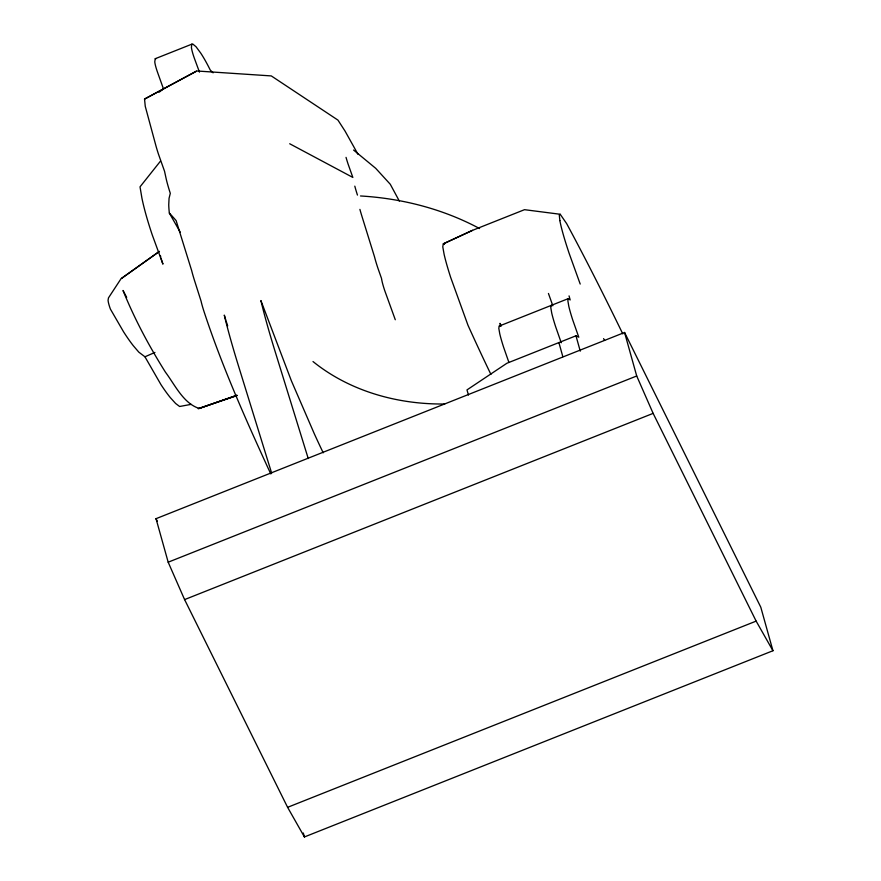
<?xml version="1.0" encoding="UTF-8"?>
<svg xmlns="http://www.w3.org/2000/svg" width="881" height="881" viewBox="0 0 881 881"><rect width="100%" height="100%" fill="white"/><g stroke="black" fill="none" stroke-linecap="round" stroke-linejoin="round"><path stroke-width="1.32" d="M213.092 72.837L210.273 70.062L208.665 66.89A34.304 5.033 64.8 0 0 200.725 53.102L196.045 46.759L192.796 44.05L191.838 44.171L191.408 47.332A31.463 4.614 64.8 0 0 194.437 58.476L199.469 72.132M196.408 71.251L144.539 99.079L145.266 106.37L155.563 144.44A43.301 4.053 68.3 0 0 158.437 154.065L164.538 171.244L165.969 177.841A54.016 5.055 68.3 0 0 170.297 193.335L169.053 198.346L168.745 204.777A77.253 14.448 71.2 0 0 169.35 213.092L180.22 232.155M191.838 44.171L155.243 58.708L154.77 61.89A31.463 4.757 64.5 0 0 157.798 73.035L163.47 88.86L159.186 92.175M121.49 278.484L159.439 251.382L121.104 278.616L108.484 297.866L108.066 300.212A25.516 4.449 62.9 0 0 110.411 309.099L123.604 331.884A66.361 11.585 62.9 0 0 133.262 345.671L138.813 352.147L144.947 356.794L161.036 384.744A64.269 11.222 62.9 0 0 170.374 397.683L175.605 403.465L179.625 406.493L191.1 404.368M569.049 295.895L570.172 299.947L568.333 298.604L499.274 326.047L498.8 328.217L499.747 333.734A50.801 4.757 68.3 0 0 503.602 347.202L508.833 362.212M568.333 298.604L567.86 300.773L568.807 306.28A50.801 4.757 68.3 0 0 572.661 319.759L578.784 337.192L575.976 335.793L506.916 363.247L466.996 389.898L468.439 395.062M160.441 161.168L140.024 186.849L141.929 198.181A183.843 30.637 63.4 0 0 152.226 234.831L162.952 264.135A30.45 5.077 63.4 0 1 161.179 258.728M126.688 297.349L123.021 290.477C134.529 318.988 149.109 346.178 165.452 372.189C174.945 384.832 183.479 403.641 199.392 408.487L200.251 407.694M622.779 333.888A752.44 70.392 68.3 0 0 566.67 223.642L560.217 214.27L524.514 209.678L472.535 230.337L443.308 243.828L442.78 246.834L444.112 254.312A85.964 8.039 68.3 0 0 450.654 277.361L467.976 325.243A323.074 30.218 68.3 0 0 490.904 374.392M144.539 99.079L196.705 70.976L271.293 75.92L337.963 120.124L345.077 131.137L357.994 154.296M443.308 243.828L472.535 230.337M144.947 356.794L154.946 352.422M156.025 518.678L624.563 332.467L760.799 607.218L772.945 650.74L304.419 836.95L287.602 807.326L184.592 599.598L168.183 562.199L156.025 518.678L157.247 521.145M168.183 562.199L636.71 375.989L624.563 332.467M184.592 599.598L653.129 413.376L756.14 621.116L772.945 650.74M287.602 807.326L756.14 621.116M199.392 408.487L237.011 395.25L198.181 408.685L237.154 395.569M155.243 58.708L156.223 58.587M444.729 403.994C397.849 404.577 349.834 391.307 313.008 361.551M360.516 195.967C401.846 198.39 443.022 208.94 479.583 228.553M560.217 214.27L559.292 215.107L559.875 220.591M552.013 305.619L551.253 305.388L550.779 307.557L551.726 313.074A50.801 4.757 68.3 0 0 555.581 326.543L561.252 342.775M499.274 326.047L500.034 326.278M289.706 143.757L352.841 177.433L347.962 163.69A34.601 3.238 68.3 0 1 346.035 157.369M443.804 243.949L444.431 244.422M353.589 150.056L375.691 168.304L390.283 184.272L399.335 201.055M603.562 338.634L604.63 340.341M636.71 375.989L653.129 413.376M395.283 319.737L384.7 290.51A29.227 2.731 68.3 0 1 381.847 280.29L381.704 279.475M548.445 293.461L552.816 305.729M580.205 284.056L569.203 253.53A85.369 7.984 68.3 0 1 559.864 220.591M381.627 278.759L377.949 268.298A40.427 3.777 68.3 0 1 374.502 256.756L362.113 216.869A60.712 5.682 68.3 0 1 359.911 209.381M226.219 321.4L227.683 325.937M308.24 458.549L275.081 351.354A262.263 24.536 68.3 0 1 260.897 300.564L291.347 380.724L314.385 433.948A176.574 16.519 68.3 0 0 323.195 452.801M271.634 473.097L238.476 365.901A262.263 24.536 68.3 0 1 224.292 315.112L225.855 320.266M575.976 335.793L580.26 351.156M558.895 342.588L562.827 356.662M500.837 326.377L499.99 323.349A282.261 26.408 68.3 0 0 501.047 325.728M303.317 832.997L304.419 836.95M357.444 195.075A43.048 4.031 68.3 0 1 354.812 186.144M169.35 213.092A77.737 10.418 55.4 0 1 176.145 220.635L191.662 270.555A50.536 4.724 68.3 0 0 195.186 282.625L201.088 301.181A36.495 3.414 68.3 0 0 203.775 310.806C221.483 364.844 244.61 416.966 268.309 468.604A95.633 8.942 68.3 0 0 270.83 473.934M160.771 257.175A30.45 5.077 63.4 0 1 160.452 255.754"/></g></svg>
